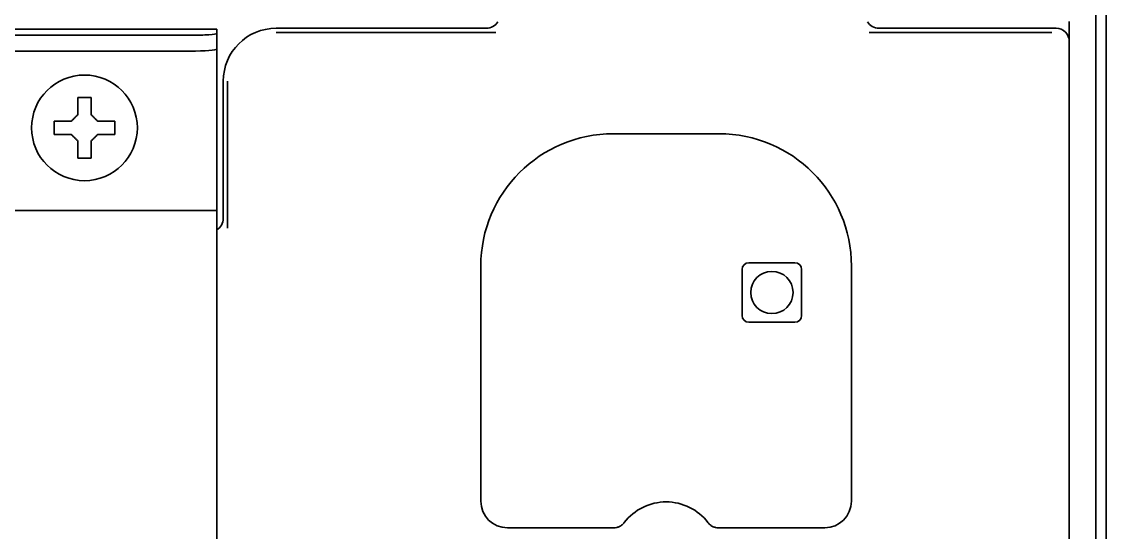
# Model space of a CAD drawing. Extents: x 53 to 4124, y 6244 to 10190.
# Drawn here: x 2883 to 2965.1, y 9431.2 to 9469.9 of the extents above; entities that cross this region are included whole.
import ezdxf

# ---------------------------------------------------------------- set-up
doc = ezdxf.new("R2010")
doc.units = 0
doc.header["$LTSCALE"] = 5
doc.layers.add('1', color=7, linetype='CONTINUOUS', true_color=0xffffff)

msp = doc.modelspace()

# ---------------------------------------------------------------- linework, layer by layer
at = {"layer": '1', "color": 7, "linetype": 'Continuous', "lineweight": 35}
for p, q in [((2964.275, 10018.343), (2964.275, 9378.493)), ((2965.075, 9361.493), (2965.075, 9673.393)), ((2902.275, 9469.393), (2918.176, 9469.393)), ((2947.875, 9469.393), (2961.276, 9469.393)), ((2962.275, 9378.193), (2962.275, 9469.895)), ((2897.775, 9469.318), (2280.775, 9469.318)), ((2895.775, 9468.863), (2282.775, 9468.863)), ((2897.775, 9469.313), (2897.775, 9469.318)), ((2897.775, 9469.313), (2897.775, 9469.003)), ((2897.775, 9469.003), (2897.775, 9467.806)), ((2902.275, 9469.078), (2918.903, 9469.078)), ((2947.147, 9469.078), (2960.96, 9469.078)), ((2897.775, 9467.118), (2897.775, 9467.806)), ((2962.275, 9468.394), (2962.275, 9382.393)), ((2895.775, 9467.666), (2282.775, 9467.666)), ((2897.775, 9456.593), (2897.775, 9467.118)), ((2898.275, 9454.993), (2898.275, 9465.393)), ((2898.591, 9454.265), (2898.591, 9465.393)), ((2885.475, 9461.856), (2885.475, 9462.356)), ((2890.075, 9462.356), (2890.075, 9461.856)), ((2885.475, 9461.356), (2885.475, 9461.856)), ((2890.075, 9461.856), (2890.075, 9461.356)), ((2935.775, 9461.411), (2927.775, 9461.411)), ((2897.775, 9456.593), (2897.775, 9455.593)), ((2280.775, 9455.593), (2897.775, 9455.593)), ((2897.775, 9455.593), (2897.775, 9453.393)), ((2897.775, 9394.393), (2897.775, 9453.393)), ((2917.758, 9451.393), (2917.758, 9433.593)), ((2941.525, 9451.643), (2938.025, 9451.643)), ((2945.793, 9433.593), (2945.793, 9451.393)), ((2937.525, 9451.143), (2937.525, 9447.643)), ((2942.025, 9447.643), (2942.025, 9451.143)), ((2938.025, 9447.143), (2941.525, 9447.143)), ((2919.775, 9431.576), (2927.813, 9431.576)), ((2935.737, 9431.576), (2943.775, 9431.576))]:
    msp.add_line(p, q, dxfattribs=at)
for centre, radius in [((2887.775, 9461.856), 4), ((2939.775, 9449.391), 1.6)]:
    msp.add_circle(centre, radius, dxfattribs=at)
for centre, radius, start, end in [((2902.275, 9465.393), 4, 90, 180), ((2927.775, 9451.393), 10.017, 90, 180), ((2935.775, 9451.393), 10.017, 0, 90), ((2938.025, 9451.143), 0.5, 90, 180), ((2941.525, 9451.143), 0.5, 0, 90), ((2938.025, 9447.643), 0.5, 180, 270), ((2941.525, 9447.643), 0.5, 270, 0), ((2919.775, 9433.593), 2.017, 180, 270), ((2931.775, 9429.555), 3.983, 37.31922, 142.68078), ((2943.775, 9433.593), 2.017, 270, 0)]:
    msp.add_arc(centre, radius, start, end, dxfattribs=at)
for centre, major_axis, ratio, start_param, end_param in [((2918.175, 9470.394), (0.708, -0.708), 0.998783, 5.498396, 6.545231), ((2947.876, 9470.394), (-0.708, -0.708), 0.998783, 6.021139, 7.067974), ((2961.275, 9468.393), (0.708, 0.708), 0.998783, 5.498396, 7.067974), ((2895.775, 9469.003), (-2, 0), 0.069756, 1.570796, 3.141593), ((2895.775, 9467.806), (2, 0), 0.069756, 4.712389, 6.283185), ((2897.275, 9454.994), (0.708, -0.708), 0.998783, 6.021139, 7.067974)]:
    msp.add_ellipse(centre, major_axis=major_axis, ratio=ratio, start_param=start_param, end_param=end_param, dxfattribs=at)
for points in [[(2887.275, 9462.856), (2887.275, 9462.91), (2887.275, 9463.018), (2887.275, 9463.18), (2887.275, 9463.338), (2887.275, 9463.494), (2887.275, 9463.646), (2887.275, 9463.802), (2887.275, 9463.968), (2887.275, 9464.092), (2887.275, 9464.156)], [(2887.275, 9464.156), (2887.442, 9464.156), (2887.775, 9464.156), (2888.109, 9464.156), (2888.275, 9464.156)], [(2886.775, 9462.356), (2886.799, 9462.379), (2886.846, 9462.427), (2886.918, 9462.498), (2886.989, 9462.57), (2887.061, 9462.641), (2887.132, 9462.713), (2887.204, 9462.784), (2887.251, 9462.832), (2887.275, 9462.856)], [(2888.275, 9462.856), (2888.301, 9462.83), (2888.353, 9462.778), (2888.426, 9462.705), (2888.498, 9462.633), (2888.568, 9462.563), (2888.637, 9462.493), (2888.706, 9462.425), (2888.752, 9462.379), (2888.775, 9462.356)], [(2888.775, 9462.356), (2888.83, 9462.356), (2888.938, 9462.356), (2889.099, 9462.356), (2889.258, 9462.356), (2889.413, 9462.356), (2889.565, 9462.356), (2889.722, 9462.356), (2889.888, 9462.356), (2890.011, 9462.356), (2890.075, 9462.356)], [(2886.775, 9461.356), (2886.721, 9461.356), (2886.613, 9461.356), (2886.451, 9461.356), (2886.292, 9461.356), (2886.137, 9461.356), (2885.985, 9461.356), (2885.829, 9461.356), (2885.663, 9461.356), (2885.539, 9461.356), (2885.475, 9461.356)], [(2887.275, 9460.856), (2887.249, 9460.882), (2887.198, 9460.933), (2887.124, 9461.007), (2887.053, 9461.078), (2886.982, 9461.148), (2886.913, 9461.218), (2886.844, 9461.287), (2886.798, 9461.333), (2886.775, 9461.356)], [(2888.775, 9461.356), (2888.752, 9461.332), (2888.704, 9461.284), (2888.633, 9461.213), (2888.561, 9461.142), (2888.49, 9461.07), (2888.418, 9460.999), (2888.347, 9460.927), (2888.299, 9460.879), (2888.275, 9460.856)], [(2888.275, 9460.856), (2888.275, 9460.801), (2888.275, 9460.693), (2888.275, 9460.532), (2888.275, 9460.373), (2888.275, 9460.217), (2888.275, 9460.066), (2888.275, 9459.909), (2888.275, 9459.743), (2888.275, 9459.62), (2888.275, 9459.556)], [(2888.275, 9459.556), (2888.109, 9459.556), (2887.775, 9459.556), (2887.442, 9459.556), (2887.275, 9459.556)]]:
    msp.add_open_spline(points, degree=3, dxfattribs=at)
for points, knots in [([(2888.275, 9464.156), (2888.275, 9463.953), (2888.275, 9463.743), (2888.275, 9463.418), (2888.275, 9463.308), (2888.275, 9463.084), (2888.275, 9462.971), (2888.275, 9462.856)], [0, 0, 0, 0, 0.5, 0.5, 0.75, 0.75, 1, 1, 1, 1]), ([(2885.475, 9462.356), (2885.678, 9462.356), (2885.888, 9462.356), (2886.213, 9462.356), (2886.323, 9462.356), (2886.546, 9462.356), (2886.66, 9462.356), (2886.775, 9462.356)], [0, 0, 0, 0, 0.5, 0.5, 0.75, 0.75, 1, 1, 1, 1]), ([(2890.075, 9461.356), (2889.872, 9461.356), (2889.663, 9461.356), (2889.338, 9461.356), (2889.228, 9461.356), (2889.004, 9461.356), (2888.891, 9461.356), (2888.775, 9461.356)], [0, 0, 0, 0, 0.5, 0.5, 0.75, 0.75, 1, 1, 1, 1]), ([(2887.275, 9459.556), (2887.275, 9459.758), (2887.275, 9459.968), (2887.275, 9460.293), (2887.275, 9460.403), (2887.275, 9460.627), (2887.275, 9460.74), (2887.275, 9460.856)], [0, 0, 0, 0, 0.5, 0.5, 0.75, 0.75, 1, 1, 1, 1]), ([(2927.813, 9431.576), (2927.89, 9431.576), (2927.966, 9431.585), (2928.115, 9431.62), (2928.188, 9431.646), (2928.325, 9431.714), (2928.39, 9431.756), (2928.508, 9431.853), (2928.562, 9431.908), (2928.608, 9431.969)], [0, 0, 0, 0, 0.25, 0.25, 0.5, 0.5, 0.75, 0.75, 1, 1, 1, 1]), ([(2934.942, 9431.969), (2934.989, 9431.908), (2935.042, 9431.853), (2935.161, 9431.756), (2935.225, 9431.714), (2935.362, 9431.646), (2935.435, 9431.62), (2935.584, 9431.585), (2935.661, 9431.576), (2935.737, 9431.576)], [0, 0, 0, 0, 0.25, 0.25, 0.5, 0.5, 0.75, 0.75, 1, 1, 1, 1])]:
    msp.add_open_spline(points, degree=3, knots=knots, dxfattribs=at)

doc.saveas('drawing.dxf')
